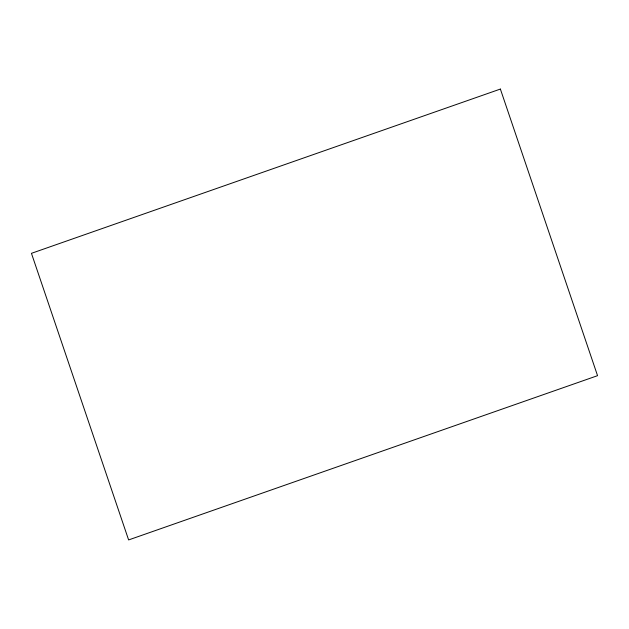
<?xml version="1.0" encoding="UTF-8"?>
<svg xmlns="http://www.w3.org/2000/svg" width="629" height="629" viewBox="0 0 629 629"><rect width="100%" height="100%" fill="white"/><g stroke="black" fill="none" stroke-linecap="round" stroke-linejoin="round"><path stroke-width="0.94" d="M500.377 89.066L31.45 253.33L128.623 539.934L597.55 375.67L500.377 89.066"/></g></svg>
